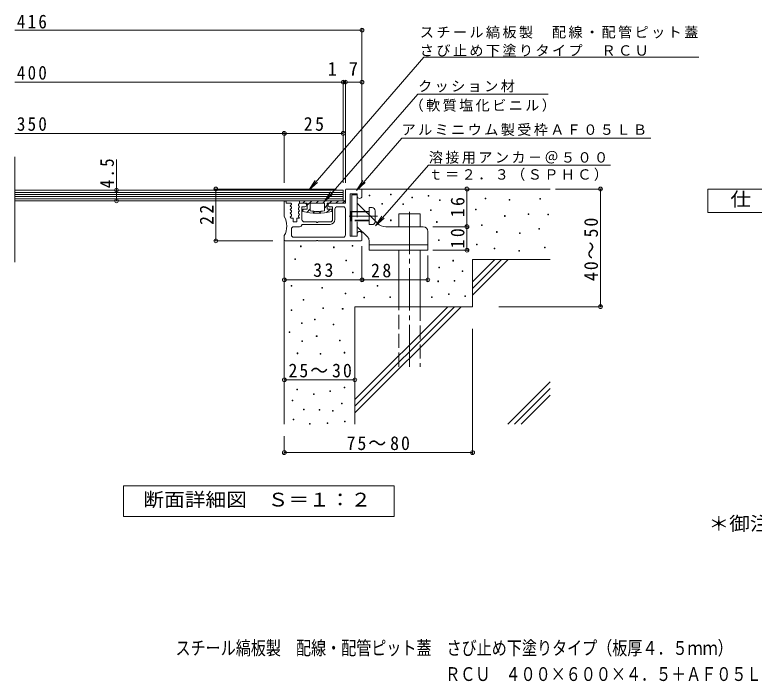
# Model space of a CAD drawing. Units: millimetres, scale not verified. Extents: x -295 to 357, y -277 to 269.
# Drawn here: x -239.7 to 74.5, y -276.7 to 6.5 of the extents above; entities that cross this region are included whole.
import ezdxf
from ezdxf.enums import TextEntityAlignment as Align

# ---------------------------------------------------------------- set-up
doc = ezdxf.new("R2010")
doc.units = ezdxf.units.MM
doc.header["$LTSCALE"] = 2
doc.header["$PDMODE"] = 32
doc.header["$PDSIZE"] = 1.6
doc.linetypes.add('CHAIN2', pattern=[12, 9, -1, 1, -1])
doc.linetypes.add('DASHED3', pattern=[4, 3, -1])
for name, color, linetype, lineweight in [('D-0', 7, 'Continuous', 9), ('D-1', 2, 'Continuous', 9), ('D-2', 3, 'Continuous', 9), ('D-4', 7, 'Continuous', 9), ('D-5', 7, 'Continuous', 9), ('D-6', 6, 'Continuous', 9), ('D-9', 4, 'Continuous', 9), ('D-A', 3, 'Continuous', 9)]:
    doc.layers.add(name, color=color, linetype=linetype, lineweight=lineweight)
doc.layers.add('F-4_F-4ﾚｲﾔ', color=2, linetype='Continuous')
doc.styles.add('ＭＳ ゴシック', font='')
doc.styles.get('ＭＳ ゴシック').set_extended_font_data('MS Gothic')

msp = doc.modelspace()

# ---------------------------------------------------------------- linework, layer by layer
at = {"layer": 'D-0'}
for points in [[(-89.158, -70.462), (-89.158, -70.162), (-88.858, -70.162), (-88.858, -70.462)], [(-80.121, -70.002), (-80.121, -69.702), (-79.821, -69.702), (-79.821, -70.002)], [(-70.983, -71.247), (-70.983, -70.947), (-70.683, -70.947), (-70.683, -71.247)], [(-64.045, -70.638), (-64.045, -70.338), (-63.745, -70.338), (-63.745, -70.638)], [(-59.215, -72.424), (-59.215, -72.124), (-58.915, -72.124), (-58.915, -72.424)], [(-39.814, -71.746), (-39.814, -71.446), (-39.514, -71.446), (-39.514, -71.746)], [(-29.663, -72.287), (-29.663, -71.987), (-29.363, -71.987), (-29.363, -72.287)], [(-16.669, -71.881), (-16.669, -71.581), (-16.369, -71.581), (-16.369, -71.881)], [(-83.797, -73.993), (-83.797, -73.693), (-83.497, -73.693), (-83.497, -73.993)], [(-74.871, -74.147), (-74.871, -73.847), (-74.571, -73.847), (-74.571, -74.147)], [(-63.137, -76.739), (-63.137, -76.438), (-62.837, -76.438), (-62.837, -76.739)], [(-43.984, -76.351), (-43.984, -76.051), (-43.684, -76.051), (-43.684, -76.351)], [(-21.542, -78.378), (-21.542, -78.078), (-21.242, -78.078), (-21.242, -78.378)], [(-13.184, -78.53), (-13.184, -78.23), (-12.884, -78.23), (-12.884, -78.53)], [(-80.136, -80.998), (-80.136, -80.698), (-79.836, -80.698), (-79.836, -80.998)], [(-60.522, -81.707), (-60.522, -81.407), (-60.222, -81.407), (-60.222, -81.707)], [(-31.655, -79.164), (-31.655, -78.864), (-31.355, -78.864), (-31.355, -79.164)], [(-41.348, -83.043), (-41.348, -82.743), (-41.048, -82.743), (-41.048, -83.043)], [(-17.076, -84.604), (-17.076, -84.304), (-16.775, -84.304), (-16.775, -84.604)], [(-35.077, -85.958), (-35.077, -85.658), (-34.777, -85.658), (-34.777, -85.958)], [(-25.281, -86.428), (-25.281, -86.128), (-24.981, -86.128), (-24.981, -86.428)], [(-59.738, -89.422), (-59.738, -89.122), (-59.438, -89.122), (-59.438, -89.422)], [(-43.493, -91.287), (-43.493, -90.987), (-43.193, -90.987), (-43.193, -91.287)], [(-118.294, -92.048), (-118.294, -91.748), (-117.994, -91.748), (-117.994, -92.048)], [(-104.356, -92.473), (-104.356, -92.173), (-104.056, -92.173), (-104.056, -92.473)], [(-96.346, -91.841), (-96.346, -91.541), (-96.046, -91.541), (-96.046, -91.841)], [(-36.024, -92.996), (-36.024, -92.696), (-35.724, -92.696), (-35.724, -92.996)], [(-25.583, -93.941), (-25.583, -93.641), (-25.283, -93.641), (-25.283, -93.941)], [(-14.639, -92.59), (-14.639, -92.29), (-14.339, -92.29), (-14.339, -92.59)], [(-120.682, -97.447), (-120.682, -97.147), (-120.382, -97.147), (-120.382, -97.447)], [(-99.057, -98.057), (-99.057, -97.757), (-98.757, -97.757), (-98.757, -98.057)], [(-53.532, -98.15), (-53.532, -97.849), (-53.232, -97.849), (-53.232, -98.15)], [(-96.274, -103.116), (-96.274, -102.816), (-95.974, -102.816), (-95.974, -103.116)], [(-59.51, -101.001), (-59.51, -100.701), (-59.21, -100.701), (-59.21, -101.001)], [(-49.637, -102.581), (-49.637, -102.281), (-49.337, -102.281), (-49.337, -102.581)], [(-59.905, -106.925), (-59.905, -106.625), (-59.605, -106.625), (-59.605, -106.925)], [(-53.013, -106.697), (-53.013, -106.397), (-52.714, -106.397), (-52.714, -106.697)], [(-122.262, -108.9), (-122.262, -108.6), (-121.962, -108.6), (-121.962, -108.9)], [(-109.229, -109.69), (-109.229, -109.39), (-108.929, -109.39), (-108.929, -109.69)], [(-85.69, -108.861), (-85.69, -108.561), (-85.39, -108.561), (-85.39, -108.861)], [(-99.356, -112.059), (-99.356, -111.759), (-99.056, -111.759), (-99.056, -112.059)], [(-55.388, -112.437), (-55.388, -112.137), (-55.088, -112.137), (-55.088, -112.437)], [(-48.452, -113.244), (-48.452, -112.944), (-48.152, -112.944), (-48.152, -113.244)], [(-117.128, -114.824), (-117.128, -114.524), (-116.828, -114.524), (-116.828, -114.824)], [(-91.404, -113.787), (-91.404, -113.487), (-91.104, -113.487), (-91.104, -113.787)], [(-80.4, -113.639), (-80.4, -113.339), (-80.1, -113.339), (-80.1, -113.639)], [(-62.669, -113.639), (-62.669, -113.339), (-62.37, -113.339), (-62.37, -113.639)], [(-122.291, -119.168), (-122.291, -118.868), (-121.991, -118.868), (-121.991, -119.168)], [(-108.834, -118.378), (-108.834, -118.078), (-108.534, -118.078), (-108.534, -118.378)], [(-100.541, -118.609), (-100.541, -118.309), (-100.241, -118.309), (-100.241, -118.609)], [(-117.917, -124.697), (-117.917, -124.396), (-117.618, -124.396), (-117.618, -124.697)], [(-112.389, -123.117), (-112.389, -122.817), (-112.089, -122.817), (-112.089, -123.117)], [(-104.49, -125.322), (-104.49, -125.022), (-104.19, -125.022), (-104.19, -125.322)], [(-123.158, -128.495), (-123.158, -128.195), (-122.858, -128.195), (-122.858, -128.495)], [(-111.599, -130.225), (-111.599, -129.925), (-111.299, -129.925), (-111.299, -130.225)], [(-101.726, -132.036), (-101.726, -131.736), (-101.426, -131.736), (-101.426, -132.036)], [(-117.72, -132.397), (-117.72, -132.097), (-117.42, -132.097), (-117.42, -132.397)], [(-119.695, -137.531), (-119.695, -137.231), (-119.395, -137.231), (-119.395, -137.531)], [(-110.019, -137.729), (-110.019, -137.429), (-109.719, -137.429), (-109.719, -137.729)], [(-99.773, -137.242), (-99.773, -136.942), (-99.473, -136.942), (-99.473, -137.242)], [(-119.892, -152.898), (-119.892, -152.598), (-119.592, -152.598), (-119.592, -152.898)], [(-105.814, -153.64), (-105.814, -153.34), (-105.514, -153.34), (-105.514, -153.64)], [(-99.751, -152.108), (-99.751, -151.808), (-99.451, -151.808), (-99.451, -152.108)], [(-112.784, -154.873), (-112.784, -154.573), (-112.484, -154.573), (-112.484, -154.873)], [(-121.914, -157.637), (-121.914, -157.337), (-121.614, -157.337), (-121.614, -157.637)], [(-100.936, -158.822), (-100.936, -158.522), (-100.636, -158.522), (-100.636, -158.822)], [(-117.104, -161.353), (-117.104, -161.052), (-116.804, -161.052), (-116.804, -161.353)], [(-110.414, -161.586), (-110.414, -161.286), (-110.114, -161.286), (-110.114, -161.586)], [(-104.719, -161.911), (-104.719, -161.611), (-104.42, -161.611), (-104.42, -161.911)], [(-121.472, -165.697), (-121.472, -165.397), (-121.172, -165.397), (-121.172, -165.697)], [(-99.68, -166.464), (-99.68, -166.164), (-99.38, -166.164), (-99.38, -166.464)], [(-114.526, -167.556), (-114.526, -167.256), (-114.226, -167.256), (-114.226, -167.556)], [(-106.999, -167.254), (-106.999, -166.954), (-106.699, -166.954), (-106.699, -167.254)]]:
    msp.add_lwpolyline(points, close=True, dxfattribs=at)
at = {"layer": 'D-1'}
for p, q in [((-98.883, -67.556), (-92.483, -67.556)), ((-92.183, -67.856), (-92.183, -70.556)), ((-94.183, -69.556), (-94.183, -70.556)), ((-124.383, -72.756), (-125.183, -72.756)), ((-125.183, -79.254), (-125.183, -72.756)), ((-124.383, -72.756), (-124.383, -73.556)), ((-122.483, -73.556), (-124.383, -73.556)), ((-122.183, -74.106), (-122.683, -74.656)), ((-122.683, -74.656), (-122.183, -75.206)), ((-122.183, -73.856), (-122.183, -74.106)), ((-122.183, -75.206), (-122.183, -75.706)), ((-118.683, -73.556), (-119.183, -74.106)), ((-119.183, -74.106), (-119.183, -74.606)), ((-119.183, -74.606), (-118.683, -75.156)), ((-118.683, -75.156), (-119.183, -75.706)), ((-116.433, -73.556), (-118.683, -73.556)), ((-116.433, -75.056), (-117.683, -75.056)), ((-117.683, -80.556), (-117.683, -75.056)), ((-104.683, -75.056), (-105.933, -75.056)), ((-104.683, -80.556), (-104.683, -75.056)), ((-102.683, -75.056), (-100.183, -75.056)), ((-122.183, -75.706), (-122.683, -76.256)), ((-122.683, -76.256), (-122.183, -76.806)), ((-122.183, -77.306), (-122.683, -77.856)), ((-122.683, -77.856), (-122.183, -78.406)), ((-122.183, -76.806), (-122.183, -77.306)), ((-122.183, -78.406), (-122.183, -78.906)), ((-119.183, -75.706), (-119.183, -76.206)), ((-119.183, -76.206), (-118.683, -76.756)), ((-118.683, -76.756), (-119.183, -77.306)), ((-119.183, -77.306), (-119.183, -77.806)), ((-119.183, -77.806), (-118.683, -78.356)), ((-118.683, -78.356), (-119.183, -78.906)), ((-103.683, -80.556), (-103.683, -76.056)), ((-99.183, -76.056), (-99.183, -87.056)), ((-122.183, -78.906), (-122.683, -79.456)), ((-122.683, -79.456), (-122.228, -79.956)), ((-121.433, -79.956), (-122.228, -79.956)), ((-121.433, -79.956), (-121.433, -81.556)), ((-121.433, -81.556), (-119.933, -81.556)), ((-119.183, -78.906), (-119.183, -79.406)), ((-119.183, -79.406), (-118.683, -79.956)), ((-116.683, -81.556), (-111.483, -81.556)), ((-111.483, -81.556), (-111.483, -81.756)), ((-110.883, -81.556), (-110.883, -81.756)), ((-105.683, -81.556), (-110.883, -81.556)), ((-122.183, -84.556), (-122.183, -87.056)), ((-118.683, -83.556), (-121.183, -83.556)), ((-105.683, -82.556), (-117.683, -82.556)), ((-111.483, -81.756), (-110.883, -81.756)), ((-125.183, -89.256), (-125.183, -87.362)), ((-94.183, -87.556), (-97.183, -87.556)), ((-94.183, -86.556), (-94.183, -87.556)), ((-92.183, -89.256), (-92.183, -86.556)), ((-124.883, -89.556), (-111.483, -89.556)), ((-121.183, -88.056), (-100.183, -88.056)), ((-110.883, -89.356), (-110.883, -89.556)), ((-92.483, -89.556), (-110.883, -89.556))]:
    msp.add_line(p, q, dxfattribs=at)
for points in [[(-99.183, -67.856), (-99.183, -73.556), (-105.933, -73.556)], [(-94.183, -69.556), (-97.183, -69.556), (-97.183, -87.556)], [(-118.683, -79.956), (-119.933, -79.956), (-119.933, -81.556)], [(-110.883, -89.356), (-111.483, -89.356), (-111.483, -89.556)]]:
    msp.add_lwpolyline(points, dxfattribs=at)
for centre, radius, start, end in [((-98.883, -67.856), 0.3, 90, 180), ((-92.483, -67.856), 0.3, 0, 90), ((-93.183, -70.556), 1, 180, 0), ((-122.483, -73.856), 0.3, 0, 90), ((-116.433, -74.306), 0.75, 270, 90), ((-105.933, -74.306), 0.75, 90, 270), ((-102.683, -76.056), 1, 90, 180), ((-100.183, -76.056), 1, 0, 90), ((-132.767, -83.308), 8.6, 331.87398, 28.12599), ((-116.683, -80.556), 1, 180, 270), ((-105.683, -80.556), 1, 270, 0), ((-105.683, -80.556), 2, 270, 0), ((-121.183, -84.556), 1, 90, 180), ((-118.683, -82.556), 1, 270, 0), ((-121.183, -87.056), 1, 180, 270), ((-100.183, -87.056), 1, 270, 0), ((-93.183, -86.556), 1, 0, 180), ((-124.883, -89.256), 0.3, 180, 270), ((-92.483, -89.256), 0.3, 270, 0)]:
    msp.add_arc(centre, radius, start, end, dxfattribs=at)
at = {"layer": 'D-2'}
for p, q in [((-239.717, -98.605), (-239.717, -53.816)), ((-100.183, -68.056), (-239.717, -68.056)), ((-100.183, -68.956), (-239.717, -68.956)), ((-100.183, -68.056), (-100.183, -72.556)), ((-100.183, -69.856), (-239.717, -69.856)), ((-100.183, -70.756), (-239.717, -70.756)), ((-100.183, -71.656), (-239.717, -71.656)), ((-100.183, -72.556), (-239.717, -72.556))]:
    msp.add_line(p, q, dxfattribs=at)
at = {"layer": 'D-4'}
for p, q in [((-239.717, 0.017), (-92.183, 0.017)), ((-92.183, -64.965), (-92.183, 0.618)), ((-100.183, -64.965), (-100.183, -21.522)), ((-99.183, -64.965), (-99.183, -21.522)), ((-239.717, -22.122), (-92.183, -22.122)), ((-239.717, -43.872), (-125.183, -43.872)), ((-125.183, -64.965), (-125.183, -43.272)), ((-125.183, -43.872), (-100.183, -43.872)), ((-196.528, -54.994), (-196.528, -72.556)), ((-103.087, -67.556), (-154.88, -67.556)), ((-154.28, -89.556), (-154.28, -67.556)), ((-47.573, -93.556), (-47.573, -67.556)), ((-9.977, -67.556), (9.754, -67.556)), ((9.154, -117.556), (9.154, -67.556)), ((-62.073, -83.556), (-46.973, -83.556)), ((-130.087, -89.556), (-154.88, -89.556)), ((-92.183, -91.773), (-92.183, -106.762)), ((-62.073, -93.556), (-46.973, -93.556)), ((-64.183, -95.788), (-64.183, -106.762)), ((-92.183, -106.162), (-125.183, -106.162)), ((-92.183, -106.162), (-64.183, -106.162)), ((-34.027, -117.556), (9.754, -117.556)), ((-45.183, -127.015), (-45.183, -180.172)), ((-125.183, -148.68), (-95.183, -148.68)), ((-125.183, -172.556), (-125.183, -180.172)), ((-125.183, -179.573), (-45.183, -179.573))]:
    msp.add_line(p, q, dxfattribs=at)
for p in [(-92.183, 0.017), (-100.183, -22.122), (-99.183, -22.122), (-92.183, -22.122), (-125.183, -43.872), (-100.183, -43.872), (-196.528, -68.056), (-154.28, -67.556), (-47.573, -67.556), (9.154, -67.556), (-196.528, -72.556), (-47.573, -83.556), (-154.28, -89.556), (-47.573, -93.556), (-125.183, -106.162), (-92.183, -106.162), (-64.183, -106.162), (9.154, -117.556), (-125.183, -148.68), (-95.183, -148.68), (-125.183, -179.573), (-45.183, -179.573)]:
    msp.add_point(p, dxfattribs=at)
at = {"layer": 'D-5'}
for p, q in [((-65.974, -11.531), (-114.781, -68.056)), ((-65.974, -11.531), (50.994, -11.531)), ((-68.508, -27.195), (-108.315, -72.931)), ((-68.508, -27.195), (-13.035, -27.195)), ((-75.278, -45.946), (30.589, -45.946)), ((-86.453, -83.209), (-63.961, -57.367)), ((-63.961, -57.367), (13.379, -57.367)), ((-114.781, -68.056), (-112.035, -63.877)), ((-114.781, -68.056), (-111.047, -64.73)), ((-94.573, -68.115), (-90.827, -64.804)), ((-108.315, -72.931), (-105.553, -68.763)), ((-108.315, -72.931), (-104.568, -69.62)), ((-86.453, -83.209), (-83.691, -79.041)), ((-86.453, -83.209), (-82.707, -79.898))]:
    msp.add_line(p, q, dxfattribs=at)
at = {"layer": 'D-5', "color": 2}
for p, q in [((54.841, -67.556), (99.841, -67.556)), ((54.841, -77.556), (54.841, -67.556)), ((99.841, -77.556), (54.841, -77.556))]:
    msp.add_line(p, q, dxfattribs=at)
at = {"layer": 'D-5'}
msp.add_lwpolyline([(-75.278, -45.946), (-94.573, -68.115), (-91.811, -63.947)], dxfattribs=at)
at = {"layer": 'D-5', "color": 2}
msp.add_lwpolyline([(-193.582, -206.744), (-193.582, -193.745), (-78.582, -193.745), (-78.582, -206.744)], close=True, dxfattribs=at)
at = {"layer": 'D-6'}
for p, q in [((-92.183, -67.556), (-12.183, -67.556)), ((-76.483, -78.056), (-67.483, -78.056)), ((-76.483, -83.556), (-76.483, -78.056)), ((-67.483, -83.556), (-67.483, -78.056)), ((-125.183, -89.556), (-125.183, -167.556)), ((-76.483, -117.556), (-76.483, -93.556)), ((-67.483, -117.556), (-67.483, -93.556)), ((-45.183, -97.556), (-12.183, -97.556)), ((-45.183, -97.556), (-45.183, -117.556)), ((-45.183, -107.024), (-35.715, -97.556)), ((-45.183, -112.68), (-30.059, -97.556)), ((-45.183, -109.852), (-32.887, -97.556)), ((-95.183, -117.556), (-95.183, -167.556)), ((-95.183, -117.556), (-45.183, -117.556)), ((-95.183, -162.68), (-50.059, -117.556)), ((-95.183, -157.023), (-55.715, -117.556)), ((-95.183, -159.852), (-52.887, -117.556)), ((-30.177, -167.556), (-12.183, -149.562)), ((-27.349, -167.556), (-12.183, -152.39)), ((-24.521, -167.556), (-12.183, -155.218))]:
    msp.add_line(p, q, dxfattribs=at)
at = {"layer": 'D-6', "linetype": 'CHAIN2'}
msp.add_line((-71.983, -77.24), (-71.983, -143.056), dxfattribs=at)
at = {"layer": 'D-6', "linetype": 'DASHED3'}
for p, q in [((-76.483, -143.056), (-76.483, -117.556)), ((-67.483, -117.556), (-67.483, -143.056))]:
    msp.add_line(p, q, dxfattribs=at)
at = {"layer": 'D-9'}
for p, q in [((-115.433, -73.556), (-118.683, -73.556)), ((-117.37, -73.556), (-116.37, -72.556)), ((-115.433, -74.447), (-113.542, -72.556)), ((-115.433, -73.556), (-115.433, -76.056)), ((-108.183, -73.556), (-114.183, -73.556)), ((-114.183, -73.556), (-114.183, -76.865)), ((-111.713, -73.556), (-110.713, -72.556)), ((-108.885, -73.556), (-107.885, -72.556)), ((-108.183, -73.556), (-108.183, -76.865)), ((-108.183, -75.682), (-106.933, -74.432)), ((-106.933, -73.556), (-106.933, -76.056)), ((-106.056, -73.556), (-105.056, -72.556)), ((-103.228, -73.556), (-102.228, -72.556)), ((-100.4, -73.556), (-99.399, -72.556)), ((-115.433, -76.056), (-117.383, -76.056)), ((-117.383, -76.056), (-117.383, -77.056)), ((-117.383, -76.397), (-117.042, -76.056)), ((-115.609, -77.452), (-114.183, -76.026)), ((-113.109, -77.78), (-112.356, -77.027)), ((-110.342, -77.841), (-109.496, -76.996)), ((-107.201, -77.529), (-105.728, -76.056)), ((-104.983, -76.056), (-106.933, -76.056)), ((-104.983, -76.056), (-104.983, -77.056))]:
    msp.add_line(p, q, dxfattribs=at)
for points in [[(-99.183, -72.556), (-118.683, -72.556), (-118.683, -73.556)], [(-99.183, -72.556), (-99.183, -73.556), (-106.933, -73.556)]]:
    msp.add_lwpolyline(points, dxfattribs=at)
for radius, start, end in [(24.425, 255.29517, 284.70483), (23.625, 262.70462, 277.29538)]:
    msp.add_arc((-111.183, -53.431), radius, start, end, dxfattribs=at)
at = {"layer": 'D-A'}
for p, q in [((-96.483, -70.056), (-96.483, -87.556)), ((-94.183, -70.056), (-96.483, -70.056)), ((-94.183, -70.056), (-94.183, -73.556)), ((-94.183, -73.556), (-85.647, -82.092)), ((-96.933, -77.056), (-97.183, -77.306)), ((-96.483, -77.306), (-97.183, -77.306)), ((-97.183, -77.306), (-97.183, -80.806)), ((-96.483, -77.056), (-96.933, -77.056)), ((-89.183, -77.056), (-90.683, -77.056)), ((-89.183, -77.306), (-90.433, -77.306)), ((-89.183, -78.556), (-89.183, -75.456)), ((-87.883, -75.456), (-89.183, -75.456)), ((-86.583, -76.756), (-86.583, -81.156)), ((-96.483, -80.806), (-97.183, -80.806)), ((-96.483, -81.056), (-96.933, -81.056)), ((-89.769, -87.97), (-94.183, -83.556)), ((-94.183, -83.556), (-94.183, -87.556)), ((-82.112, -83.556), (-66.183, -83.556)), ((-96.483, -87.556), (-94.183, -87.556)), ((-64.183, -85.556), (-64.183, -93.556)), ((-89.183, -93.556), (-89.183, -89.384)), ((-64.183, -91.256), (-89.183, -91.256)), ((-64.183, -93.556), (-89.183, -93.556))]:
    msp.add_line(p, q, dxfattribs=at)
at = {"layer": 'D-A', "linetype": 'DASHED3'}
for p, q in [((-94.183, -73.556), (-94.183, -83.556)), ((-90.683, -77.056), (-96.483, -77.056)), ((-90.433, -77.306), (-96.483, -77.306)), ((-89.183, -80.806), (-96.483, -80.806)), ((-89.183, -81.056), (-96.483, -81.056)), ((-89.183, -82.656), (-89.183, -78.556)), ((-86.583, -81.356), (-86.583, -81.156)), ((-87.883, -82.656), (-89.183, -82.656))]:
    msp.add_line(p, q, dxfattribs=at)
at = {"layer": 'D-A', "linetype": 'CHAIN2'}
msp.add_line((-85.584, -79.056), (-97.668, -79.056), dxfattribs=at)
at = {"layer": 'D-A'}
msp.add_lwpolyline([(-96.933, -77.056), (-96.933, -81.056), (-97.183, -80.806)], dxfattribs=at)
for centre, radius, start, end in [((-87.883, -76.756), 1.3, 0, 90), ((-82.112, -78.556), 5, 225, 270), ((-66.183, -85.556), 2, 0, 90), ((-91.183, -89.384), 2, 0, 45)]:
    msp.add_arc(centre, radius, start, end, dxfattribs=at)
at = {"layer": 'D-A', "linetype": 'DASHED3'}
msp.add_arc((-87.883, -81.356), 1.3, 270, 0, dxfattribs=at)

# ---------------------------------------------------------------- texts
at = {"layer": 'D-4', "color": 2, "style": 'ＭＳ ゴシック'}
for s, p in [('1', (-106.772, -21.122)), ('7', (-97.825, -21.122))]:
    msp.add_text(s, height=5.865, dxfattribs=at).set_placement(p, align=Align.BOTTOM_LEFT)
at = {"layer": 'D-4', "color": 2, "char_height": 5.865, "attachment_point": 7, "style": 'ＭＳ ゴシック'}
for s, insert in [('\\T1.27;\\W0.9;416', (-238.822, 0.629)), ('\\T1.27;\\W0.9;400', (-238.822, -21.122)), ('\\T1.27;\\W0.9;350', (-238.822, -42.872)), ('\\T1.27;\\W0.95;25', (-116.933, -42.872)), ('\\T1.27;\\W0.95;33', (-112.933, -104.962)), ('\\T1.22;\\W0.95;25～30', (-123.433, -147.68)), ('\\T1.22;\\W0.95;75～80', (-98.757, -178.573))]:
    msp.add_mtext(s, dxfattribs=dict(at, insert=insert))
for s, insert, rotation in [('\\T1.27;\\W0.9;4.5', (-197.528, -67.24), 90), ('\\T1.27;\\W0.95;16', (-48.573, -79.564), 90), ('\\T1.27;\\W0.95;22', (-155.28, -82.806), 90), ('\\T1.22;\\W0.95;40～50', (8.154, -106.659), 90), ('\\T1.27;\\W0.95;10', (-48.573, -92.806), 90), ('\\T1.27;\\W0.95;28', (-88.35, -105.162), 0.001)]:
    msp.add_mtext(s, dxfattribs=dict(at, insert=insert, rotation=rotation))
at = {"layer": 'D-5', "color": 2, "style": 'ＭＳ ゴシック', "width": 1.1}
for s, p in [('仕\u3000様', (64.341, -76.556)), ('断面詳細図\u3000Ｓ＝１：２', (-185.082, -204.244)), ('＊御注文の際はピット蓋の色を御指示ください。（グレー色または赤さび色）', (55.041, -214.441))]:
    msp.add_text(s, height=5.865, dxfattribs=at).set_placement(p, align=Align.BOTTOM_LEFT)
at = {"layer": 'D-5', "char_height": 4.399, "attachment_point": 7, "style": 'ＭＳ ゴシック'}
for s, insert in [('\\T1.17;スチール縞板製\u3000配線・配管ピット蓋', (-67.606, -3.579)), ('\\T1.17;さび止め下塗りタイプ\u3000ＲＣＵ', (-67.606, -11.327)), ('\\T1.17;クッション材', (-68.341, -26.49)), ('\\T1.17;（軟質塩化ビニル）', (-71.972, -34.744)), ('\\T1.17;アルミニウム製受枠ＡＦ０５ＬＢ', (-75.351, -44.994)), ('\\T1.17;溶接用アンカ－＠５００', (-63.795, -56.805)), ('\\T1.17;ｔ＝２．３（ＳＰＨＣ）', (-63.873, -64.119))]:
    msp.add_mtext(s, dxfattribs=dict(at, insert=insert))
at = {"layer": 'F-4_F-4ﾚｲﾔ', "style": 'ＭＳ ゴシック', "width": 0.8}
for s, p in [('スチール縞板製\u3000配線・配管ピット蓋\u3000さび止め下塗りタイプ（板厚４．５ｍｍ）', (-171.429, -267.315)), ('ＲＣＵ\u3000４００×６００×４．５＋ＡＦ０５ＬＢ', (-56.798, -278.397))]:
    msp.add_text(s, height=5.865, dxfattribs=at).set_placement(p, align=Align.BOTTOM_LEFT)

doc.saveas('drawing.dxf')
